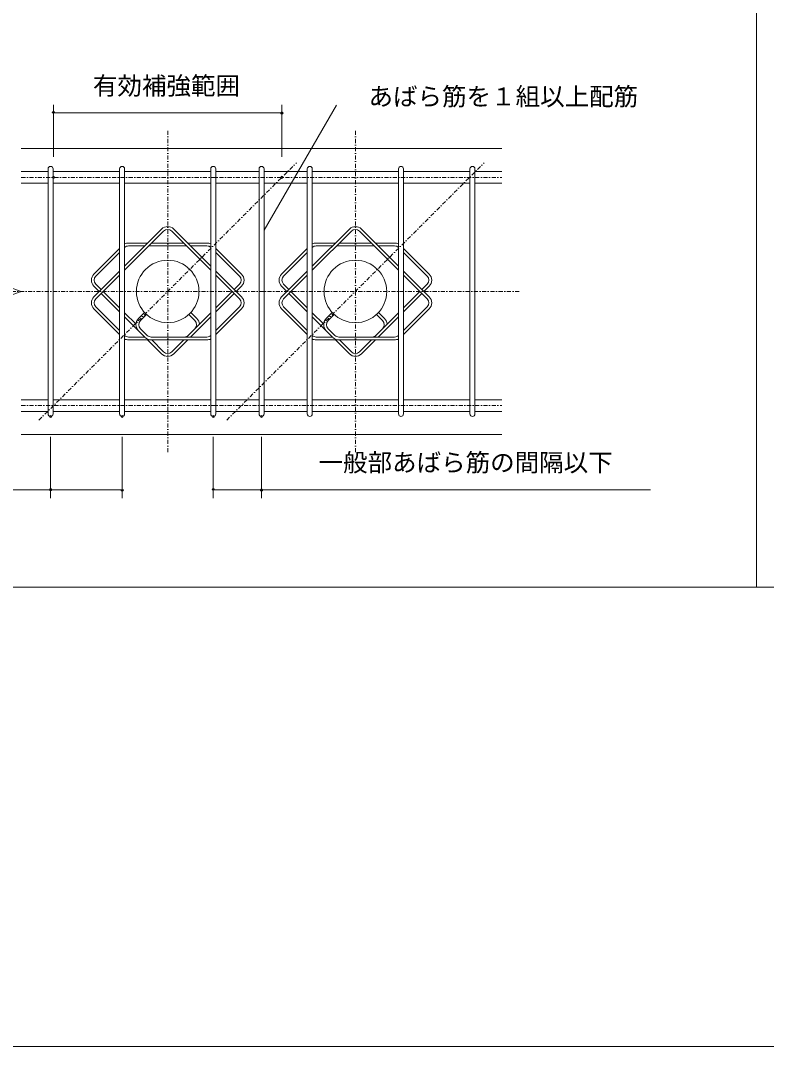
# Model space of a CAD drawing. Units: millimetres, scale not verified. Extents: x -5554 to 1990, y -5428 to 5334.
# Drawn here: x -2698 to -1785, y -5428 to -4172 of the extents above; entities that cross this region are included whole.
import ezdxf
from ezdxf.enums import TextEntityAlignment as Align

# ---------------------------------------------------------------- set-up
doc = ezdxf.new("R2010")
doc.units = ezdxf.units.MM
doc.header["$LTSCALE"] = 5
doc.header["$PDMODE"] = 32
doc.header["$PDSIZE"] = 2.5
doc.linetypes.add('USER4', pattern=[2.01, 1, -0.5, 0.01, -0.5])
doc.layers.add('0-3_5', color=7, linetype='Continuous', lineweight=18)
doc.layers.add('8-3_DEFPOINTS', color=7, linetype='Continuous', lineweight=18)
doc.styles.add('ＭＳ ゴシック', font='')
doc.styles.get('ＭＳ ゴシック').set_extended_font_data('MS Gothic')

msp = doc.modelspace()

# ---------------------------------------------------------------- linework, layer by layer
at = {"layer": '0-3_5'}
for p, q in [((-1797.81, -652.03), (-1797.81, -4865.845)), ((-2659.488, -4284.92), (-2656.363, -4284.92)), ((-2657.926, -4338.889), (-2657.926, -4274.92)), ((-2657.926, -4284.92), (-2378.363, -4284.92)), ((-2400.238, -4428.639), (-2311.784, -4275.431)), ((-2376.801, -4284.92), (-2379.926, -4284.92)), ((-2378.363, -4338.889), (-2378.363, -4274.92)), ((-2403.301, -4328.67), (-2697.301, -4328.67)), ((-2403.301, -4328.67), (-2109.301, -4328.67)), ((-2664.488, -4356.67), (-2697.301, -4356.67)), ((-2664.488, -4503.67), (-2664.488, -4353.608)), ((-2658.363, -4503.67), (-2658.363, -4353.608)), ((-2576.988, -4356.67), (-2658.363, -4356.67)), ((-2576.988, -4503.67), (-2576.988, -4353.608)), ((-2570.863, -4503.67), (-2570.863, -4353.608)), ((-2465.426, -4356.67), (-2570.863, -4356.67)), ((-2465.426, -4503.67), (-2465.426, -4353.608)), ((-2459.301, -4503.67), (-2459.301, -4353.608)), ((-2459.301, -4356.67), (-2406.363, -4356.67)), ((-2406.363, -4503.67), (-2406.363, -4353.608)), ((-2406.363, -4503.67), (-2406.363, -4353.608)), ((-2400.238, -4503.67), (-2400.238, -4353.608)), ((-2400.238, -4503.67), (-2400.238, -4353.608)), ((-2347.301, -4356.67), (-2400.238, -4356.67)), ((-2347.301, -4503.67), (-2347.301, -4353.608)), ((-2341.176, -4503.67), (-2341.176, -4353.608)), ((-2341.176, -4356.67), (-2235.738, -4356.67)), ((-2235.738, -4503.67), (-2235.738, -4353.608)), ((-2229.613, -4503.67), (-2229.613, -4353.608)), ((-2229.613, -4356.67), (-2148.238, -4356.67)), ((-2148.238, -4503.67), (-2148.238, -4353.608)), ((-2142.113, -4503.67), (-2142.113, -4353.608)), ((-2142.113, -4356.67), (-2109.301, -4356.67)), ((-2664.488, -4371.108), (-2697.301, -4371.108)), ((-2576.988, -4371.108), (-2658.363, -4371.108)), ((-2465.426, -4371.108), (-2570.863, -4371.108)), ((-2459.301, -4371.108), (-2406.363, -4371.108)), ((-2347.301, -4371.108), (-2400.238, -4371.108)), ((-2341.176, -4371.108), (-2235.738, -4371.108)), ((-2229.613, -4371.108), (-2148.238, -4371.108)), ((-2142.113, -4371.108), (-2109.301, -4371.108)), ((-2525.569, -4427.259), (-2570.863, -4472.553)), ((-2523.094, -4429.734), (-2570.863, -4477.503)), ((-2513.195, -4429.734), (-2465.426, -4477.503)), ((-2510.72, -4427.259), (-2465.426, -4472.553)), ((-2295.882, -4427.259), (-2341.176, -4472.553)), ((-2293.407, -4429.734), (-2341.176, -4477.503)), ((-2283.507, -4429.734), (-2235.738, -4477.503)), ((-2281.032, -4427.259), (-2235.738, -4472.553)), ((-2542.7, -4444.389), (-2566.193, -4444.389)), ((-2546.2, -4447.889), (-2566.193, -4447.889)), ((-2518.145, -4447.889), (-2541.25, -4447.889)), ((-2518.145, -4444.389), (-2537.75, -4444.389)), ((-2518.145, -4444.389), (-2498.539, -4444.389)), ((-2518.145, -4447.889), (-2495.039, -4447.889)), ((-2493.589, -4444.389), (-2470.096, -4444.389)), ((-2490.089, -4447.889), (-2470.096, -4447.889)), ((-2313.012, -4444.389), (-2336.505, -4444.389)), ((-2316.512, -4447.889), (-2336.505, -4447.889)), ((-2288.457, -4447.889), (-2311.562, -4447.889)), ((-2288.457, -4444.389), (-2308.062, -4444.389)), ((-2288.457, -4444.389), (-2268.852, -4444.389)), ((-2288.457, -4447.889), (-2265.352, -4447.889)), ((-2263.902, -4444.389), (-2240.409, -4444.389)), ((-2260.402, -4447.889), (-2240.409, -4447.889)), ((-2576.988, -4450.835), (-2608.477, -4482.325)), ((-2576.988, -4455.785), (-2606.003, -4484.799)), ((-2459.301, -4450.835), (-2427.812, -4482.325)), ((-2459.301, -4455.785), (-2430.287, -4484.799)), ((-2347.301, -4450.835), (-2378.79, -4482.325)), ((-2347.301, -4455.785), (-2376.315, -4484.799)), ((-2229.613, -4450.835), (-2198.124, -4482.325)), ((-2229.613, -4455.785), (-2200.599, -4484.799)), ((-2576.988, -4478.678), (-2608.477, -4510.167)), ((-2576.988, -4483.628), (-2606.003, -4512.642)), ((-2459.301, -4478.678), (-2427.812, -4510.167)), ((-2459.301, -4483.628), (-2430.287, -4512.642)), ((-2347.301, -4478.678), (-2378.79, -4510.167)), ((-2347.301, -4483.628), (-2376.315, -4512.642)), ((-2229.613, -4478.678), (-2198.124, -4510.167)), ((-2229.613, -4483.628), (-2200.599, -4512.642)), ((-2741.051, -4487.747), (-2697.301, -4503.67)), ((-2601.981, -4503.67), (-2608.477, -4497.174)), ((-2599.506, -4501.196), (-2606.003, -4494.699)), ((-2436.783, -4501.196), (-2430.287, -4494.699)), ((-2434.308, -4503.67), (-2427.812, -4497.174)), ((-2372.293, -4503.67), (-2378.79, -4497.174)), ((-2369.819, -4501.196), (-2376.315, -4494.699)), ((-2207.096, -4501.196), (-2200.599, -4494.699)), ((-2204.621, -4503.67), (-2198.124, -4497.174)), ((-2741.051, -4519.594), (-2697.301, -4503.67)), ((-2698.151, -4503.98), (-2697.697, -4503.526)), ((-2664.488, -4503.67), (-2664.488, -4653.733)), ((-2658.363, -4503.67), (-2658.363, -4653.733)), ((-2576.988, -4528.663), (-2599.506, -4506.145)), ((-2576.988, -4523.713), (-2597.031, -4503.67)), ((-2576.988, -4503.67), (-2576.988, -4653.733)), ((-2570.863, -4503.67), (-2570.863, -4653.733)), ((-2465.426, -4503.67), (-2465.426, -4653.733)), ((-2459.301, -4503.67), (-2459.301, -4653.733)), ((-2459.301, -4523.713), (-2439.258, -4503.67)), ((-2459.301, -4528.663), (-2436.783, -4506.145)), ((-2406.363, -4503.67), (-2406.363, -4653.733)), ((-2406.363, -4503.67), (-2406.363, -4653.733)), ((-2400.238, -4503.67), (-2400.238, -4653.733)), ((-2400.238, -4503.67), (-2400.238, -4653.733)), ((-2347.301, -4528.663), (-2369.819, -4506.145)), ((-2347.301, -4523.713), (-2367.344, -4503.67)), ((-2347.301, -4503.67), (-2347.301, -4653.733)), ((-2341.176, -4503.67), (-2341.176, -4653.733)), ((-2235.738, -4503.67), (-2235.738, -4653.733)), ((-2229.613, -4503.67), (-2229.613, -4653.733)), ((-2229.613, -4523.713), (-2209.57, -4503.67)), ((-2229.613, -4528.663), (-2207.096, -4506.145)), ((-2148.238, -4503.67), (-2148.238, -4653.733)), ((-2142.113, -4503.67), (-2142.113, -4653.733)), ((-2576.988, -4551.556), (-2606.003, -4522.541)), ((-2459.301, -4551.556), (-2430.287, -4522.541)), ((-2347.301, -4551.556), (-2376.315, -4522.541)), ((-2229.613, -4551.556), (-2200.599, -4522.541)), ((-2576.988, -4556.505), (-2608.477, -4525.016)), ((-2556.935, -4543.767), (-2570.863, -4529.838)), ((-2546.2, -4559.452), (-2570.863, -4534.788)), ((-2553.876, -4536.927), (-2546.451, -4529.502)), ((-2551.401, -4539.401), (-2543.976, -4531.977)), ((-2492.989, -4557.401), (-2465.426, -4529.838)), ((-2492.313, -4531.977), (-2484.888, -4539.401)), ((-2490.089, -4559.452), (-2465.426, -4534.788)), ((-2489.838, -4529.502), (-2482.414, -4536.927)), ((-2459.301, -4556.505), (-2427.812, -4525.016)), ((-2347.301, -4556.505), (-2378.79, -4525.016)), ((-2327.247, -4543.767), (-2341.176, -4529.838)), ((-2316.512, -4559.452), (-2341.176, -4534.788)), ((-2324.188, -4536.927), (-2316.763, -4529.502)), ((-2321.713, -4539.401), (-2314.289, -4531.977)), ((-2263.301, -4557.401), (-2235.738, -4529.838)), ((-2262.626, -4531.977), (-2255.201, -4539.401)), ((-2260.402, -4559.452), (-2235.738, -4534.788)), ((-2260.151, -4529.502), (-2252.726, -4536.927)), ((-2229.613, -4556.505), (-2198.124, -4525.016)), ((-2546.2, -4559.452), (-2566.193, -4559.452)), ((-2543.3, -4557.402), (-2551.401, -4549.301)), ((-2518.145, -4559.452), (-2538.35, -4559.452)), ((-2518.145, -4559.452), (-2470.096, -4559.452)), ((-2316.512, -4559.452), (-2336.505, -4559.452)), ((-2313.612, -4557.402), (-2321.714, -4549.301)), ((-2288.457, -4559.452), (-2308.663, -4559.452)), ((-2288.457, -4559.452), (-2240.409, -4559.452)), ((-2518.145, -4562.952), (-2566.193, -4562.952)), ((-2525.569, -4580.082), (-2542.7, -4562.952)), ((-2523.094, -4577.607), (-2537.75, -4562.952)), ((-2518.145, -4562.952), (-2470.096, -4562.952)), ((-2513.195, -4577.607), (-2498.539, -4562.952)), ((-2510.72, -4580.082), (-2493.589, -4562.952)), ((-2288.457, -4562.952), (-2336.505, -4562.952)), ((-2295.882, -4580.082), (-2313.012, -4562.952)), ((-2293.407, -4577.607), (-2308.062, -4562.952)), ((-2288.457, -4562.952), (-2240.409, -4562.952)), ((-2283.507, -4577.607), (-2268.852, -4562.952)), ((-2281.032, -4580.082), (-2263.902, -4562.952)), ((-2664.488, -4636.233), (-2697.301, -4636.233)), ((-2576.988, -4636.233), (-2658.363, -4636.233)), ((-2465.426, -4636.233), (-2570.863, -4636.233)), ((-2459.301, -4636.233), (-2406.363, -4636.233)), ((-2347.301, -4636.233), (-2400.238, -4636.233)), ((-2341.176, -4636.233), (-2235.738, -4636.233)), ((-2229.613, -4636.233), (-2148.238, -4636.233)), ((-2142.113, -4636.233), (-2109.301, -4636.233)), ((-2664.488, -4650.67), (-2697.301, -4650.67)), ((-2576.988, -4650.67), (-2658.363, -4650.67)), ((-2465.426, -4650.67), (-2570.863, -4650.67)), ((-2459.301, -4650.67), (-2406.363, -4650.67)), ((-2347.301, -4650.67), (-2400.238, -4650.67)), ((-2341.176, -4650.67), (-2235.738, -4650.67)), ((-2229.613, -4650.67), (-2148.238, -4650.67)), ((-2142.113, -4650.67), (-2109.301, -4650.67)), ((-2403.301, -4678.67), (-2697.301, -4678.67)), ((-2661.426, -4681.795), (-2661.426, -4756.635)), ((-2573.926, -4681.795), (-2573.926, -4756.635)), ((-2462.363, -4681.795), (-2462.363, -4756.635)), ((-2403.301, -4678.67), (-2109.301, -4678.67)), ((-2403.301, -4678.67), (-2109.301, -4678.67)), ((-2403.301, -4681.795), (-2403.301, -4756.635)), ((-2662.988, -4746.635), (-2659.863, -4746.635)), ((-2572.363, -4746.635), (-2575.488, -4746.635)), ((-2463.926, -4746.635), (-2460.801, -4746.635)), ((-2401.738, -4746.635), (-2404.863, -4746.635)), ((-5553.858, -4865.845), (1989.942, -4865.845))]:
    msp.add_line(p, q, dxfattribs=at)
at = {"layer": '0-3_5', "linetype": 'USER4'}
for p, q in [((-2518.145, -4503.67), (-2518.145, -4306.795)), ((-2288.457, -4503.67), (-2288.457, -4306.795)), ((-2675.645, -4661.17), (-2360.645, -4346.17)), ((-2445.957, -4661.17), (-2130.957, -4346.17)), ((-2697.301, -4363.889), (-2109.301, -4363.889)), ((-2719.176, -4503.67), (-2087.426, -4503.67)), ((-2518.145, -4503.67), (-2518.145, -4700.545)), ((-2288.457, -4503.67), (-2288.457, -4700.545)), ((-2697.301, -4643.452), (-2109.301, -4643.452))]:
    msp.add_line(p, q, dxfattribs=at)
at = {"layer": '0-3_5'}
for points in [[(-2573.926, -4746.635), (-2661.426, -4746.635), (-3028.639, -4746.635)], [(-2462.363, -4746.635), (-2403.301, -4746.635), (-1927.499, -4746.635)]]:
    msp.add_lwpolyline(points, dxfattribs=at)
for centre in [(-2518.145, -4503.67), (-2288.457, -4503.67)]:
    msp.add_circle(centre, 38.281, dxfattribs=at)
for centre, radius, start, end in [((-2657.926, -4284.92), 1.562, 0, 180), ((-2378.363, -4284.92), 1.562, 180, 0), ((-2661.426, -4353.608), 3.062, 0, 180), ((-2573.926, -4353.608), 3.062, 0, 180), ((-2462.363, -4353.608), 3.062, 0, 180), ((-2403.301, -4353.608), 3.062, 0, 180), ((-2403.301, -4353.608), 3.062, 0, 180), ((-2344.238, -4353.608), 3.062, 0, 180), ((-2232.676, -4353.608), 3.062, 0, 180), ((-2145.176, -4353.608), 3.062, 0, 180), ((-2518.145, -4434.683), 10.5, 45, 135), ((-2518.145, -4434.683), 7, 45, 135), ((-2288.457, -4434.683), 10.5, 45, 135), ((-2288.457, -4434.683), 7, 45, 135), ((-2566.193, -4454.889), 10.5, 90, 116.41155), ((-2566.193, -4454.889), 7, 90, 131.85314), ((-2470.096, -4454.889), 10.5, 63.58845, 90), ((-2470.096, -4454.889), 7, 48.14686, 90), ((-2336.505, -4454.889), 10.5, 90, 116.41155), ((-2336.505, -4454.889), 7, 90, 131.85314), ((-2240.409, -4454.889), 10.5, 63.58845, 90), ((-2240.409, -4454.889), 7, 48.14686, 90), ((-2601.053, -4489.749), 10.5, 135, 225), ((-2601.053, -4489.749), 7, 135, 225), ((-2435.236, -4489.749), 7, 315, 45), ((-2435.236, -4489.749), 10.5, 315, 45), ((-2371.365, -4489.749), 10.5, 135, 225), ((-2371.365, -4489.749), 7, 135, 225), ((-2205.549, -4489.749), 7, 315, 45), ((-2205.549, -4489.749), 10.5, 315, 45), ((-2601.053, -4517.592), 10.5, 135, 225), ((-2435.236, -4517.592), 10.5, 315, 45), ((-2371.365, -4517.592), 10.5, 135, 225), ((-2205.549, -4517.592), 10.5, 315, 45), ((-2601.053, -4517.592), 7, 135, 225), ((-2435.236, -4517.592), 7, 315, 45), ((-2371.365, -4517.592), 7, 135, 225), ((-2205.549, -4517.592), 7, 315, 45), ((-2546.451, -4544.351), 10.5, 135, 225), ((-2546.451, -4544.351), 7, 135, 225), ((-2489.838, -4544.351), 7, 315, 45), ((-2489.838, -4544.351), 10.5, 3.18969, 45), ((-2316.763, -4544.351), 10.5, 135, 225), ((-2316.763, -4544.351), 7, 135, 225), ((-2260.151, -4544.351), 7, 315, 45), ((-2260.151, -4544.351), 10.5, 3.18969, 45), ((-2566.193, -4552.452), 7, 228.14686, 270), ((-2538.35, -4552.452), 10.5, 225, 270), ((-2538.35, -4552.452), 7, 225, 270), ((-2497.939, -4552.452), 7, 270, 315), ((-2470.096, -4552.452), 7, 270, 311.85314), ((-2336.505, -4552.452), 7, 228.14686, 270), ((-2308.663, -4552.452), 10.5, 225, 270), ((-2308.663, -4552.452), 7, 225, 270), ((-2268.251, -4552.452), 7, 270, 315), ((-2240.409, -4552.452), 7, 270, 311.85314), ((-2566.193, -4552.452), 10.5, 243.58845, 270), ((-2470.096, -4552.452), 10.5, 270, 296.41155), ((-2336.505, -4552.452), 10.5, 243.58845, 270), ((-2240.409, -4552.452), 10.5, 270, 296.41155), ((-2518.145, -4572.657), 10.5, 225, 315), ((-2518.145, -4572.657), 7, 225, 315), ((-2288.457, -4572.657), 10.5, 225, 315), ((-2288.457, -4572.657), 7, 225, 315), ((-2661.426, -4653.733), 3.062, 180, 0), ((-2573.926, -4653.733), 3.062, 180, 0), ((-2462.363, -4653.733), 3.062, 180, 0), ((-2403.301, -4653.733), 3.062, 180, 0), ((-2403.301, -4653.733), 3.062, 180, 0), ((-2344.238, -4653.733), 3.062, 180, 0), ((-2232.676, -4653.733), 3.062, 180, 0), ((-2145.176, -4653.733), 3.062, 180, 0), ((-2661.426, -4746.635), 1.562, 0, 180), ((-2573.926, -4746.635), 1.562, 180, 0), ((-2462.363, -4746.635), 1.562, 0, 180), ((-2403.301, -4746.635), 1.562, 180, 0)]:
    msp.add_arc(centre, radius, start, end, dxfattribs=at)
for p in [(-2378.363, -4284.92), (-2657.926, -4363.889), (-2378.363, -4363.889), (-2661.426, -4656.795), (-2573.926, -4656.795), (-2462.363, -4656.795), (-2403.301, -4656.795), (-2661.426, -4746.635), (-2403.301, -4746.635)]:
    msp.add_point(p, dxfattribs=at)
at = {"layer": '8-3_DEFPOINTS'}
msp.add_line((-5553.858, -5428.406), (1989.942, -5428.406), dxfattribs=at)

# ---------------------------------------------------------------- texts
at = {"layer": '0-3_5', "style": 'ＭＳ ゴシック'}
for s, p in [('有効補強範囲', (-2609.663, -4269.291)), ('あばら筋を１組以上配筋', (-2272.4, -4282.433)), ('一般部あばら筋の間隔以下', (-2333.558, -4730.721))]:
    msp.add_text(s, height=21.99, dxfattribs=at).set_placement(p, align=Align.BOTTOM_LEFT)

doc.saveas('drawing.dxf')
